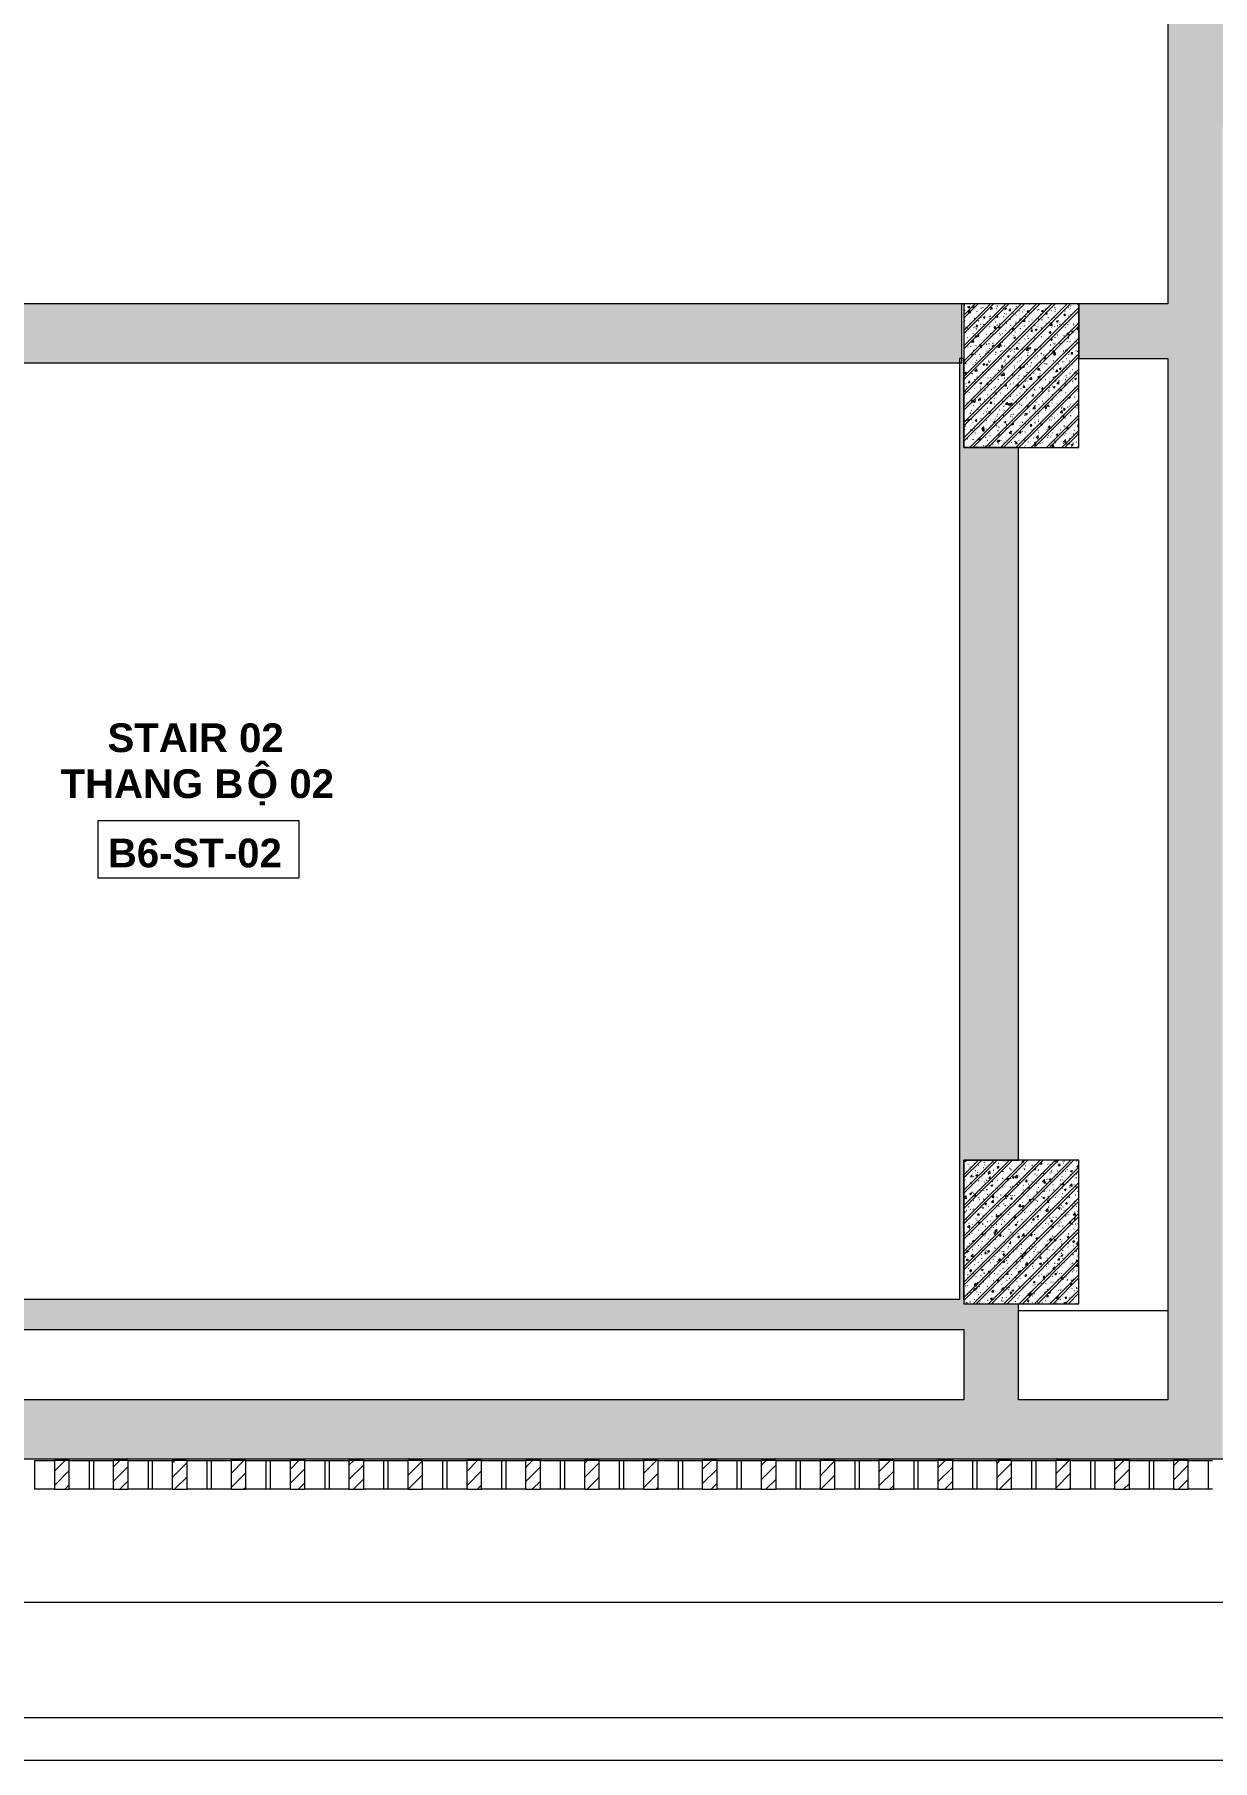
# Model space of a CAD drawing. Header units: millimetres. Extents: x -32090 to 18410, y 18847 to 76047.
# Drawn here: x -1275 to 2825, y 18847 to 24855 of the extents above; entities that cross this region are included whole.
import ezdxf

# ---------------------------------------------------------------- set-up
doc = ezdxf.new("R2010")
doc.units = ezdxf.units.MM
for name, color, linetype, lineweight in [('A-AREA-IDEN', 2, 'Continuous', 9), ('A-FLOR', 192, 'Continuous', 5), ('A-GLAZ-CURT', 52, 'Continuous', 5), ('A-GLAZ-CWMG', 51, 'Continuous', 5), ('A-WALL', 113, 'Continuous', 5), ('A-WALL-PATT', 111, 'Continuous', 5), ('S-COLS', 52, 'Continuous', 5)]:
    doc.layers.add(name, color=color, linetype=linetype, lineweight=lineweight)
doc.styles.add('Arial_B', font='arialbd.ttf', dxfattribs={"height": 100})
doc.styles.add('Arial_B_1', font='arialbd.ttf', dxfattribs={"height": 100})
pattern_1 = [(50, (0, 0), (63.7639, -5.57885), [6.667, -73.342]), (355, (0, 0), (-12.33488, 66.86951), [5.334, -58.674]), (100.451, (5.314, -0.465), (51.43036, 61.29098), [5.667, -62.332]), (46.184, (0, 17.78), (94.87722, -14.71484), [10.001, -110.014]), (96.636, (7.91, 16.55), (83.09115, 86.5993), [8.5, -93.497]), (351.184, (0, 17.78), (83.09204, 86.5993), [8.001, -88.011]), (21, (8.89, 13.335), (53.06449, -35.79273), [6.667, -73.342]), (326, (8.89, 13.335), (21.63066, 64.46546), [5.334, -58.674]), (71.451, (13.31, 10.35), (74.69646, 28.67237), [5.667, -62.332]), (37.5, (0, 0), (1.080413, 29.59427), [1.676, -56.286, 1.676, -57.887, -58.896]), (37.5, (0, 0), (1.080413, 29.59427), [-117.526, 1.676, -57.22]), (7.5, (0, 0), (23.386368, 35.063507), [1.676, -32.283, 1.676, -54.953, -22.447]), (7.5, (0, 0), (23.386368, 35.063507), [-90.589, 1.676, -20.771]), (327.5, (-19.825, 0), (47.456567, -2.005468), [1.676, -20.549, 1.676, -67.666, -92.011]), (327.5, (-19.825, 0), (47.456567, -2.005468), [-91.567, 1.676, -90.335]), (317.5, (-28.715, 0), (51.84495, 8.89904), [1.676, -27.216, 1.676, -44.374, -65.341]), (317.5, (-28.715, 0), (51.84495, 8.89904), [-74.943, 1.676, -63.665]), (45, (0, 0), (-26.71591, 26.71591), []), (45, (0, 10.89), (-26.71591, 26.71591), [])]

# ---------------------------------------------------------------- blocks, each defined once
blk = doc.blocks.new('GUTTER_1 - GUTTER_1-8544427-1st Traffic Floor Plan - Pedestrian')
at = {"layer": 'A-FLOR'}
for p, q in [((-31939.9, 18997), (18260.1, 18997)), ((18410.1, 18847), (-32089.9, 18847))]:
    blk.add_line(p, q, dxfattribs=at)
blk = doc.blocks.new('X Block - X Block-V374-1st Traffic Floor Plan - Pedestrian')
at = {"layer": 'A-GLAZ-CURT'}
h = blk.add_hatch(dxfattribs=at)
h.set_pattern_fill('FP_358', color=256, style=0, pattern_type=2)
h.set_pattern_definition([(45, (1172.434, -19841), (-24.74874, 24.74874), [])])
h.paths.add_polyline_path([(-33.3, -50), (18.3, -50), (18.3, 50), (-33.3, 50)])
for p, q in [((-102.5, 50), (-33.3, 50)), ((-102.5, 50), (-102.5, -50)), ((18.3, 50), (-33.3, 50)), ((-33.3, 50), (-33.3, -50)), ((18.3, -50), (18.3, 50)), ((18.3, 50), (87.5, 50)), ((87.5, 50), (87.5, -50)), ((-33.3, -50), (-102.5, -50)), ((-33.3, -50), (18.3, -50)), ((87.5, -50), (18.3, -50))]:
    blk.add_line(p, q, dxfattribs=at)
blk = doc.blocks.new('X Block - X Block-V375-1st Traffic Floor Plan - Pedestrian')
at = {"layer": 'A-GLAZ-CURT'}
h = blk.add_hatch(dxfattribs=at)
h.set_pattern_fill('FP_359', color=256, style=0, pattern_type=2)
h.set_pattern_definition([(45, (967.434, -19841), (-24.74874, 24.74874), [])])
h.paths.add_polyline_path([(-33.3, -50), (18.3, -50), (18.3, 50), (-33.3, 50)])
for p, q in [((-102.5, 50), (-33.3, 50)), ((-102.5, 50), (-102.5, -50)), ((18.3, 50), (-33.3, 50)), ((-33.3, 50), (-33.3, -50)), ((18.3, -50), (18.3, 50)), ((18.3, 50), (87.5, 50)), ((87.5, 50), (87.5, -50)), ((-33.3, -50), (-102.5, -50)), ((-33.3, -50), (18.3, -50)), ((87.5, -50), (18.3, -50))]:
    blk.add_line(p, q, dxfattribs=at)
blk = doc.blocks.new('X Block - X Block-V376-1st Traffic Floor Plan - Pedestrian')
at = {"layer": 'A-GLAZ-CURT'}
h = blk.add_hatch(dxfattribs=at)
h.set_pattern_fill('FP_360', color=256, style=0, pattern_type=2)
h.set_pattern_definition([(45, (762.434, -19841), (-24.74874, 24.74874), [])])
h.paths.add_polyline_path([(-33.3, -50), (18.3, -50), (18.3, 50), (-33.3, 50)])
for p, q in [((-102.5, 50), (-33.3, 50)), ((-102.5, 50), (-102.5, -50)), ((18.3, 50), (-33.3, 50)), ((-33.3, 50), (-33.3, -50)), ((18.3, -50), (18.3, 50)), ((18.3, 50), (87.5, 50)), ((87.5, 50), (87.5, -50)), ((-33.3, -50), (-102.5, -50)), ((-33.3, -50), (18.3, -50)), ((87.5, -50), (18.3, -50))]:
    blk.add_line(p, q, dxfattribs=at)
blk = doc.blocks.new('X Block - X Block-V377-1st Traffic Floor Plan - Pedestrian')
at = {"layer": 'A-GLAZ-CURT'}
h = blk.add_hatch(dxfattribs=at)
h.set_pattern_fill('FP_361', color=256, style=0, pattern_type=2)
h.set_pattern_definition([(45, (557.434, -19841), (-24.74874, 24.74874), [])])
h.paths.add_polyline_path([(-33.3, -50), (18.3, -50), (18.3, 50), (-33.3, 50)])
for p, q in [((-102.5, 50), (-33.3, 50)), ((-102.5, 50), (-102.5, -50)), ((18.3, 50), (-33.3, 50)), ((-33.3, 50), (-33.3, -50)), ((18.3, -50), (18.3, 50)), ((18.3, 50), (87.5, 50)), ((87.5, 50), (87.5, -50)), ((-33.3, -50), (-102.5, -50)), ((-33.3, -50), (18.3, -50)), ((87.5, -50), (18.3, -50))]:
    blk.add_line(p, q, dxfattribs=at)
blk = doc.blocks.new('X Block - X Block-V378-1st Traffic Floor Plan - Pedestrian')
at = {"layer": 'A-GLAZ-CURT'}
h = blk.add_hatch(dxfattribs=at)
h.set_pattern_fill('FP_362', color=256, style=0, pattern_type=2)
h.set_pattern_definition([(45, (352.434, -19841), (-24.74874, 24.74874), [])])
h.paths.add_polyline_path([(-33.3, -50), (18.3, -50), (18.3, 50), (-33.3, 50)])
for p, q in [((-102.5, 50), (-33.3, 50)), ((-102.5, 50), (-102.5, -50)), ((18.3, 50), (-33.3, 50)), ((-33.3, 50), (-33.3, -50)), ((18.3, -50), (18.3, 50)), ((18.3, 50), (87.5, 50)), ((87.5, 50), (87.5, -50)), ((-33.3, -50), (-102.5, -50)), ((-33.3, -50), (18.3, -50)), ((87.5, -50), (18.3, -50))]:
    blk.add_line(p, q, dxfattribs=at)
blk = doc.blocks.new('X Block - X Block-V379-1st Traffic Floor Plan - Pedestrian')
at = {"layer": 'A-GLAZ-CURT'}
h = blk.add_hatch(dxfattribs=at)
h.set_pattern_fill('FP_363', color=256, style=0, pattern_type=2)
h.set_pattern_definition([(45, (147.434, -19841), (-24.74874, 24.74874), [])])
h.paths.add_polyline_path([(-33.3, -50), (18.3, -50), (18.3, 50), (-33.3, 50)])
for p, q in [((-102.5, 50), (-33.3, 50)), ((-102.5, 50), (-102.5, -50)), ((18.3, 50), (-33.3, 50)), ((-33.3, 50), (-33.3, -50)), ((18.3, -50), (18.3, 50)), ((18.3, 50), (87.5, 50)), ((87.5, 50), (87.5, -50)), ((-33.3, -50), (-102.5, -50)), ((-33.3, -50), (18.3, -50)), ((87.5, -50), (18.3, -50))]:
    blk.add_line(p, q, dxfattribs=at)
blk = doc.blocks.new('X Block - X Block-V380-1st Traffic Floor Plan - Pedestrian')
at = {"layer": 'A-GLAZ-CURT'}
h = blk.add_hatch(dxfattribs=at)
h.set_pattern_fill('FP_364', color=256, style=0, pattern_type=2)
h.set_pattern_definition([(45, (-57.566, -19841), (-24.74874, 24.74874), [])])
h.paths.add_polyline_path([(-33.3, -50), (18.3, -50), (18.3, 50), (-33.3, 50)])
for p, q in [((-102.5, 50), (-33.3, 50)), ((-102.5, 50), (-102.5, -50)), ((18.3, 50), (-33.3, 50)), ((-33.3, 50), (-33.3, -50)), ((18.3, -50), (18.3, 50)), ((18.3, 50), (87.5, 50)), ((87.5, 50), (87.5, -50)), ((-33.3, -50), (-102.5, -50)), ((-33.3, -50), (18.3, -50)), ((87.5, -50), (18.3, -50))]:
    blk.add_line(p, q, dxfattribs=at)
blk = doc.blocks.new('X Block - X Block-V381-1st Traffic Floor Plan - Pedestrian')
at = {"layer": 'A-GLAZ-CURT'}
h = blk.add_hatch(dxfattribs=at)
h.set_pattern_fill('FP_365', color=256, style=0, pattern_type=2)
h.set_pattern_definition([(45, (-262.566, -19841), (-24.74874, 24.74874), [])])
h.paths.add_polyline_path([(-33.3, -50), (18.3, -50), (18.3, 50), (-33.3, 50)])
for p, q in [((-102.5, 50), (-33.3, 50)), ((-102.5, 50), (-102.5, -50)), ((18.3, 50), (-33.3, 50)), ((-33.3, 50), (-33.3, -50)), ((18.3, -50), (18.3, 50)), ((18.3, 50), (87.5, 50)), ((87.5, 50), (87.5, -50)), ((-33.3, -50), (-102.5, -50)), ((-33.3, -50), (18.3, -50)), ((87.5, -50), (18.3, -50))]:
    blk.add_line(p, q, dxfattribs=at)
blk = doc.blocks.new('X Block - X Block-V382-1st Traffic Floor Plan - Pedestrian')
at = {"layer": 'A-GLAZ-CURT'}
h = blk.add_hatch(dxfattribs=at)
h.set_pattern_fill('FP_366', color=256, style=0, pattern_type=2)
h.set_pattern_definition([(45, (-467.566, -19841), (-24.74874, 24.74874), [])])
h.paths.add_polyline_path([(-33.3, -50), (18.3, -50), (18.3, 50), (-33.3, 50)])
for p, q in [((-102.5, 50), (-33.3, 50)), ((-102.5, 50), (-102.5, -50)), ((18.3, 50), (-33.3, 50)), ((-33.3, 50), (-33.3, -50)), ((18.3, -50), (18.3, 50)), ((18.3, 50), (87.5, 50)), ((87.5, 50), (87.5, -50)), ((-33.3, -50), (-102.5, -50)), ((-33.3, -50), (18.3, -50)), ((87.5, -50), (18.3, -50))]:
    blk.add_line(p, q, dxfattribs=at)
blk = doc.blocks.new('X Block - X Block-V383-1st Traffic Floor Plan - Pedestrian')
at = {"layer": 'A-GLAZ-CURT'}
h = blk.add_hatch(dxfattribs=at)
h.set_pattern_fill('FP_367', color=256, style=0, pattern_type=2)
h.set_pattern_definition([(45, (-672.566, -19841), (-24.74874, 24.74874), [])])
h.paths.add_polyline_path([(-33.3, 50), (-33.3, -50), (18.3, -50), (18.3, 50)])
for p, q in [((-102.5, 50), (-33.3, 50)), ((-102.5, 50), (-102.5, -50)), ((18.3, 50), (-33.3, 50)), ((-33.3, 50), (-33.3, -50)), ((18.3, -50), (18.3, 50)), ((18.3, 50), (87.5, 50)), ((87.5, 50), (87.5, -50)), ((-33.3, -50), (-102.5, -50)), ((-33.3, -50), (18.3, -50)), ((87.5, -50), (18.3, -50))]:
    blk.add_line(p, q, dxfattribs=at)
blk = doc.blocks.new('X Block - X Block-V384-1st Traffic Floor Plan - Pedestrian')
at = {"layer": 'A-GLAZ-CURT'}
h = blk.add_hatch(dxfattribs=at)
h.set_pattern_fill('FP_368', color=256, style=0, pattern_type=2)
h.set_pattern_definition([(45, (-877.566, -19841), (-24.74874, 24.74874), [])])
h.paths.add_polyline_path([(-33.3, -50), (18.3, -50), (18.3, 50), (-33.3, 50)])
for p, q in [((-102.5, 50), (-33.3, 50)), ((-102.5, 50), (-102.5, -50)), ((18.3, 50), (-33.3, 50)), ((-33.3, 50), (-33.3, -50)), ((18.3, -50), (18.3, 50)), ((18.3, 50), (87.5, 50)), ((87.5, 50), (87.5, -50)), ((-33.3, -50), (-102.5, -50)), ((-33.3, -50), (18.3, -50)), ((87.5, -50), (18.3, -50))]:
    blk.add_line(p, q, dxfattribs=at)
blk = doc.blocks.new('X Block - X Block-V385-1st Traffic Floor Plan - Pedestrian')
at = {"layer": 'A-GLAZ-CURT'}
h = blk.add_hatch(dxfattribs=at)
h.set_pattern_fill('FP_369', color=256, style=0, pattern_type=2)
h.set_pattern_definition([(45, (-1082.566, -19841), (-24.74874, 24.74874), [])])
h.paths.add_polyline_path([(-33.3, -50), (18.3, -50), (18.3, 50), (-33.3, 50)])
for p, q in [((-102.5, 50), (-33.3, 50)), ((-102.5, 50), (-102.5, -50)), ((18.3, 50), (-33.3, 50)), ((-33.3, 50), (-33.3, -50)), ((18.3, -50), (18.3, 50)), ((18.3, 50), (87.5, 50)), ((87.5, 50), (87.5, -50)), ((-33.3, -50), (-102.5, -50)), ((-33.3, -50), (18.3, -50)), ((87.5, -50), (18.3, -50))]:
    blk.add_line(p, q, dxfattribs=at)
blk = doc.blocks.new('X Block - X Block-V386-1st Traffic Floor Plan - Pedestrian')
at = {"layer": 'A-GLAZ-CURT'}
h = blk.add_hatch(dxfattribs=at)
h.set_pattern_fill('FP_370', color=256, style=0, pattern_type=2)
h.set_pattern_definition([(45, (-1287.566, -19841), (-24.74874, 24.74874), [])])
h.paths.add_polyline_path([(-33.3, -50), (18.3, -50), (18.3, 50), (-33.3, 50)])
for p, q in [((-102.5, 50), (-33.3, 50)), ((-102.5, 50), (-102.5, -50)), ((18.3, 50), (-33.3, 50)), ((-33.3, 50), (-33.3, -50)), ((18.3, -50), (18.3, 50)), ((18.3, 50), (87.5, 50)), ((87.5, 50), (87.5, -50)), ((-33.3, -50), (-102.5, -50)), ((-33.3, -50), (18.3, -50)), ((87.5, -50), (18.3, -50))]:
    blk.add_line(p, q, dxfattribs=at)
blk = doc.blocks.new('X Block - X Block-V387-1st Traffic Floor Plan - Pedestrian')
at = {"layer": 'A-GLAZ-CURT'}
h = blk.add_hatch(dxfattribs=at)
h.set_pattern_fill('FP_371', color=256, style=0, pattern_type=2)
h.set_pattern_definition([(45, (-1492.566, -19841), (-24.74874, 24.74874), [])])
h.paths.add_polyline_path([(-33.3, -50), (18.3, -50), (18.3, 50), (-33.3, 50)])
for p, q in [((-102.5, 50), (-33.3, 50)), ((-102.5, 50), (-102.5, -50)), ((18.3, 50), (-33.3, 50)), ((-33.3, 50), (-33.3, -50)), ((18.3, -50), (18.3, 50)), ((18.3, 50), (87.5, 50)), ((87.5, 50), (87.5, -50)), ((-33.3, -50), (-102.5, -50)), ((-33.3, -50), (18.3, -50)), ((87.5, -50), (18.3, -50))]:
    blk.add_line(p, q, dxfattribs=at)
blk = doc.blocks.new('X Block - X Block-V388-1st Traffic Floor Plan - Pedestrian')
at = {"layer": 'A-GLAZ-CURT'}
h = blk.add_hatch(dxfattribs=at)
h.set_pattern_fill('FP_372', color=256, style=0, pattern_type=2)
h.set_pattern_definition([(45, (-1697.566, -19841), (-24.74874, 24.74874), [])])
h.paths.add_polyline_path([(-33.3, -50), (18.3, -50), (18.3, 50), (-33.3, 50)])
for p, q in [((-102.5, 50), (-33.3, 50)), ((-102.5, 50), (-102.5, -50)), ((18.3, 50), (-33.3, 50)), ((-33.3, 50), (-33.3, -50)), ((18.3, -50), (18.3, 50)), ((18.3, 50), (87.5, 50)), ((87.5, 50), (87.5, -50)), ((-33.3, -50), (-102.5, -50)), ((-33.3, -50), (18.3, -50)), ((87.5, -50), (18.3, -50))]:
    blk.add_line(p, q, dxfattribs=at)
blk = doc.blocks.new('X Block - X Block-V389-1st Traffic Floor Plan - Pedestrian')
at = {"layer": 'A-GLAZ-CURT'}
h = blk.add_hatch(dxfattribs=at)
h.set_pattern_fill('FP_373', color=256, style=0, pattern_type=2)
h.set_pattern_definition([(45, (-1902.566, -19841), (-24.74874, 24.74874), [])])
h.paths.add_polyline_path([(-33.3, -50), (18.3, -50), (18.3, 50), (-33.3, 50)])
for p, q in [((-102.5, 50), (-33.3, 50)), ((-102.5, 50), (-102.5, -50)), ((18.3, 50), (-33.3, 50)), ((-33.3, 50), (-33.3, -50)), ((18.3, -50), (18.3, 50)), ((18.3, 50), (87.5, 50)), ((87.5, 50), (87.5, -50)), ((-33.3, -50), (-102.5, -50)), ((-33.3, -50), (18.3, -50)), ((87.5, -50), (18.3, -50))]:
    blk.add_line(p, q, dxfattribs=at)
blk = doc.blocks.new('X Block - X Block-V390-1st Traffic Floor Plan - Pedestrian')
at = {"layer": 'A-GLAZ-CURT'}
h = blk.add_hatch(dxfattribs=at)
h.set_pattern_fill('FP_374', color=256, style=0, pattern_type=2)
h.set_pattern_definition([(45, (-2107.566, -19841), (-24.74874, 24.74874), [])])
h.paths.add_polyline_path([(-33.3, -50), (18.3, -50), (18.3, 50), (-33.3, 50)])
for p, q in [((-102.5, 50), (-33.3, 50)), ((-102.5, 50), (-102.5, -50)), ((18.3, 50), (-33.3, 50)), ((-33.3, 50), (-33.3, -50)), ((18.3, -50), (18.3, 50)), ((18.3, 50), (87.5, 50)), ((87.5, 50), (87.5, -50)), ((-33.3, -50), (-102.5, -50)), ((-33.3, -50), (18.3, -50)), ((87.5, -50), (18.3, -50))]:
    blk.add_line(p, q, dxfattribs=at)
blk = doc.blocks.new('X Block - X Block-V391-1st Traffic Floor Plan - Pedestrian')
at = {"layer": 'A-GLAZ-CURT'}
h = blk.add_hatch(dxfattribs=at)
h.set_pattern_fill('FP_375', color=256, style=0, pattern_type=2)
h.set_pattern_definition([(45, (-2312.566, -19841), (-24.74874, 24.74874), [])])
h.paths.add_polyline_path([(-33.3, -50), (18.3, -50), (18.3, 50), (-33.3, 50)])
for p, q in [((-102.5, 50), (-33.3, 50)), ((-102.5, 50), (-102.5, -50)), ((18.3, 50), (-33.3, 50)), ((-33.3, 50), (-33.3, -50)), ((18.3, -50), (18.3, 50)), ((18.3, 50), (87.5, 50)), ((87.5, 50), (87.5, -50)), ((-33.3, -50), (-102.5, -50)), ((-33.3, -50), (18.3, -50)), ((87.5, -50), (18.3, -50))]:
    blk.add_line(p, q, dxfattribs=at)
blk = doc.blocks.new('X Block - X Block-V392-1st Traffic Floor Plan - Pedestrian')
at = {"layer": 'A-GLAZ-CURT'}
h = blk.add_hatch(dxfattribs=at)
h.set_pattern_fill('FP_376', color=256, style=0, pattern_type=2)
h.set_pattern_definition([(45, (-2517.566, -19841), (-24.74874, 24.74874), [])])
h.paths.add_polyline_path([(-33.3, 50), (-33.3, -50), (18.3, -50), (18.3, 50)])
for p, q in [((-102.5, 50), (-33.3, 50)), ((-102.5, 50), (-102.5, -50)), ((18.3, 50), (-33.3, 50)), ((-33.3, 50), (-33.3, -50)), ((18.3, -50), (18.3, 50)), ((18.3, 50), (87.5, 50)), ((87.5, 50), (87.5, -50)), ((-33.3, -50), (-102.5, -50)), ((-33.3, -50), (18.3, -50)), ((87.5, -50), (18.3, -50))]:
    blk.add_line(p, q, dxfattribs=at)
blk = doc.blocks.new('X Block - X Block-V393-1st Traffic Floor Plan - Pedestrian')
at = {"layer": 'A-GLAZ-CURT'}
h = blk.add_hatch(dxfattribs=at)
h.set_pattern_fill('FP_377', color=256, style=0, pattern_type=2)
h.set_pattern_definition([(45, (-2722.566, -19841), (-24.74874, 24.74874), [])])
h.paths.add_polyline_path([(-33.3, 50), (-33.3, -50), (18.3, -50), (18.3, 50)])
for p, q in [((-102.5, 50), (-33.3, 50)), ((-102.5, 50), (-102.5, -50)), ((18.3, 50), (-33.3, 50)), ((-33.3, 50), (-33.3, -50)), ((18.3, -50), (18.3, 50)), ((18.3, 50), (87.5, 50)), ((87.5, 50), (87.5, -50)), ((-33.3, -50), (-102.5, -50)), ((-33.3, -50), (18.3, -50)), ((87.5, -50), (18.3, -50))]:
    blk.add_line(p, q, dxfattribs=at)
blk = doc.blocks.new('Rectangular Mullion - 15 x 100mm-10597006-1st Traffic Floor Plan - Pedestrian')
at = {"layer": 'A-GLAZ-CWMG'}
for p, q in [((10230.1, 75103), (10245.1, 75103)), ((10245.1, 75003), (10230.1, 75003))]:
    blk.add_line(p, q, dxfattribs=at)
blk = doc.blocks.new('Room Tag - Room Tag-8377849-1st Traffic Floor Plan - Pedestrian')
at = {"layer": 'A-AREA-IDEN'}
for p, q in [((-7, -0.80625), (-7, -4.80625)), ((-7, -0.80625), (7, -0.80625)), ((7, -0.80625), (7, -4.80625)), ((-7, -4.80625), (7, -4.80625))]:
    blk.add_line(p, q, dxfattribs=at)

msp = doc.modelspace()

# ---------------------------------------------------------------- hatches: boundary and pattern name
at = {"layer": 'A-WALL-PATT'}
for points in [[(2875.1, 24742.2), (2875.1, 30867), (2670.1, 30867), (2670.1, 24742.2)], [(2670.1, 19897), (2860.1, 19897), (2860.1, 24537.2), (2670.1, 24537.2), (2670.1, 20082.6)], [(1952.4, 23712), (1952.4, 23917), (-3154.9, 23917), (-3154.9, 23712), (-1036.5, 23712)], [(2359.9, 23727), (2670.1, 23727), (2670.1, 23917), (2359.9, 23917)], [(1944.9, 23727), (1944.9, 23417), (1959.9, 23417), (1959.9, 23727)], [(1959.9, 20937), (2149.9, 20937), (2149.9, 23417), (1944.9, 23417), (1944.9, 20937)], [(1944.9, 20452), (1959.9, 20452), (1959.9, 20937), (1944.9, 20937)], [(119.7, 20347), (1959.9, 20347), (1959.9, 20452), (-2974.9, 20452), (-2974.9, 20347), (-458.4, 20347)], [(1959.9, 20102), (2149.9, 20102), (2149.9, 20437), (1960.1, 20437), (1959.9, 20347)], [(119.7, 19897), (1959.9, 19897), (1959.9, 20102), (-3599.9, 20102), (-3599.9, 19897), (-458.4, 19897)], [(2432.2, 19897), (2670.1, 19897), (2670.1, 20102), (1959.9, 20102), (1959.9, 19897), (2149.9, 19897)]]:
    msp.add_hatch(color=256, dxfattribs=at).paths.add_polyline_path(points)
h = msp.add_hatch(color=256, dxfattribs=at)
h.paths.add_polyline_path([(3975.1, 24537.2), (3975.1, 24742.2), (2670.1, 24742.2), (2670.1, 24537.2), (3588.4, 24537.2)])
h.paths.add_polyline_path([(5975.1, 24537.2), (6365.1, 24537.2), (6365.1, 24742.2), (5975.1, 24742.2)])
at = {"layer": 'S-COLS'}
h = msp.add_hatch(dxfattribs=at)
h.set_pattern_fill('FP_1', color=256, style=0, pattern_type=2)
h.set_pattern_definition(pattern_1)
h.paths.add_polyline_path([(1960.1, 23417), (2360.1, 23417), (2360.1, 23917), (1960.1, 23917)])
h = msp.add_hatch(dxfattribs=at)
h.set_pattern_fill('FP_1', color=256, style=0, pattern_type=2)
h.set_pattern_definition(pattern_1)
h.paths.add_polyline_path([(2360.1, 20437), (2360.1, 20937), (1960.1, 20937), (1960.1, 20437), (2149.9, 20437)])

# ---------------------------------------------------------------- linework, layer by layer
at = {"layer": 'A-FLOR'}
for p, q in [((1960.1, 23917), (1952.4, 23917)), ((2670.1, 20412), (2149.9, 20412)), ((17860.1, 19397), (-31539.9, 19397))]:
    msp.add_line(p, q, dxfattribs=at)
at = {"layer": 'A-WALL', "lineweight": 15}
for p, q in [((2670.1, 27252), (2670.1, 23917)), ((1952.4, 23917), (-3154.9, 23917)), ((1952.4, 23712), (1952.4, 23917)), ((2670.1, 23917), (2359.9, 23917)), ((2359.9, 23917), (2359.9, 23727)), ((-3154.9, 23712), (1952.4, 23712)), ((1959.9, 23727), (1944.9, 23727)), ((1944.9, 23727), (1944.9, 20452)), ((1959.9, 23417), (1959.9, 23727)), ((2359.9, 23727), (2670.1, 23727)), ((2670.1, 23727), (2670.1, 20102)), ((2149.9, 23417), (1959.9, 23417)), ((2149.9, 20937), (2149.9, 23417)), ((1959.9, 20452), (1959.9, 20937)), ((1959.9, 20937), (2149.9, 20937)), ((1944.9, 20452), (-2974.9, 20452)), ((1960.1, 20452), (1959.9, 20452)), ((2149.9, 20102), (2149.9, 20437)), ((-2989.9, 20347), (1959.9, 20347)), ((1959.9, 20347), (1959.9, 20102)), ((1959.9, 20102), (-3599.9, 20102)), ((2670.1, 20102), (2149.9, 20102)), ((-3804.9, 19897), (6975.1, 19897))]:
    msp.add_line(p, q, dxfattribs=at)
at = {"layer": 'S-COLS', "lineweight": 15}
for p, q in [((2360.1, 23917), (1960.1, 23917)), ((1960.1, 23917), (1960.1, 23417)), ((2360.1, 23417), (2360.1, 23917)), ((1960.1, 23417), (2360.1, 23417)), ((2360.1, 20937), (1960.1, 20937)), ((1960.1, 20937), (1960.1, 20452)), ((2360.1, 20437), (2360.1, 20937)), ((1960.1, 20452), (1960.1, 20437)), ((1960.1, 20437), (2149.9, 20437)), ((2149.9, 20437), (2360.1, 20437))]:
    msp.add_line(p, q, dxfattribs=at)

# ---------------------------------------------------------------- block references
at = {"layer": 'A-AREA-IDEN', "xscale": 49.99999999999998, "yscale": 49.99999999999998, "zscale": 49.99999999999998}
msp.add_blockref('Room Tag - Room Tag-8377849-1st Traffic Floor Plan - Pedestrian', (-704.9, 22159.5), dxfattribs=at)
at = {"layer": 'A-FLOR'}
msp.add_blockref('GUTTER_1 - GUTTER_1-8544427-1st Traffic Floor Plan - Pedestrian', (0, 0), dxfattribs=at)
at = {"layer": 'A-GLAZ-CURT'}
for name, p in [('X Block - X Block-V374-1st Traffic Floor Plan - Pedestrian', (-1172.4, 19841)), ('X Block - X Block-V375-1st Traffic Floor Plan - Pedestrian', (-967.4, 19841)), ('X Block - X Block-V376-1st Traffic Floor Plan - Pedestrian', (-762.4, 19841)), ('X Block - X Block-V377-1st Traffic Floor Plan - Pedestrian', (-557.4, 19841)), ('X Block - X Block-V378-1st Traffic Floor Plan - Pedestrian', (-352.4, 19841)), ('X Block - X Block-V379-1st Traffic Floor Plan - Pedestrian', (-147.4, 19841)), ('X Block - X Block-V380-1st Traffic Floor Plan - Pedestrian', (57.6, 19841)), ('X Block - X Block-V381-1st Traffic Floor Plan - Pedestrian', (262.6, 19841)), ('X Block - X Block-V382-1st Traffic Floor Plan - Pedestrian', (467.6, 19841)), ('X Block - X Block-V383-1st Traffic Floor Plan - Pedestrian', (672.6, 19841)), ('X Block - X Block-V384-1st Traffic Floor Plan - Pedestrian', (877.6, 19841)), ('X Block - X Block-V385-1st Traffic Floor Plan - Pedestrian', (1082.6, 19841)), ('X Block - X Block-V386-1st Traffic Floor Plan - Pedestrian', (1287.6, 19841)), ('X Block - X Block-V387-1st Traffic Floor Plan - Pedestrian', (1492.6, 19841)), ('X Block - X Block-V388-1st Traffic Floor Plan - Pedestrian', (1697.6, 19841)), ('X Block - X Block-V389-1st Traffic Floor Plan - Pedestrian', (1902.6, 19841)), ('X Block - X Block-V390-1st Traffic Floor Plan - Pedestrian', (2107.6, 19841)), ('X Block - X Block-V391-1st Traffic Floor Plan - Pedestrian', (2312.6, 19841)), ('X Block - X Block-V392-1st Traffic Floor Plan - Pedestrian', (2517.6, 19841)), ('X Block - X Block-V393-1st Traffic Floor Plan - Pedestrian', (2722.6, 19841))]:
    msp.add_blockref(name, p, dxfattribs=at)
at = {"layer": 'A-GLAZ-CWMG', "rotation": 180}
for p in [(9160.1, 94894), (9365.1, 94894), (9570.1, 94894), (9775.1, 94894), (9980.1, 94894), (10185.1, 94894), (10390.1, 94894), (10595.1, 94894), (10800.1, 94894), (11005.1, 94894), (11210.1, 94894), (11415.1, 94894), (11620.1, 94894), (11825.1, 94894), (12030.1, 94894), (12235.1, 94894), (12440.1, 94894), (12645.1, 94894), (12850.1, 94894), (13055.1, 94894)]:
    msp.add_blockref('Rectangular Mullion - 15 x 100mm-10597006-1st Traffic Floor Plan - Pedestrian', p, dxfattribs=at)

# ---------------------------------------------------------------- texts
at = {"layer": 'A-AREA-IDEN', "char_height": 100, "attachment_point": 1}
for s, insert, width, style in [('STAIR 02', (-1020.8, 22456.9), 761.603, 'Arial_B'), ('THANG B', (-1184.3, 22297.1), 785.654, 'Arial_B'), ('\\fArial|b1|i0|c254|p34|;Ộ', (-536.1, 22297.1), 132.278, 'Arial_B_1'), (' 02', (-426.9, 22297.1), 240.506, 'Arial_B'), ('B6-ST-02', (-1019.6, 22055.7), 749.578, 'Arial_B')]:
    msp.add_mtext(s, dxfattribs=dict(at, insert=insert, width=width, style=style))

doc.saveas('drawing.dxf')
